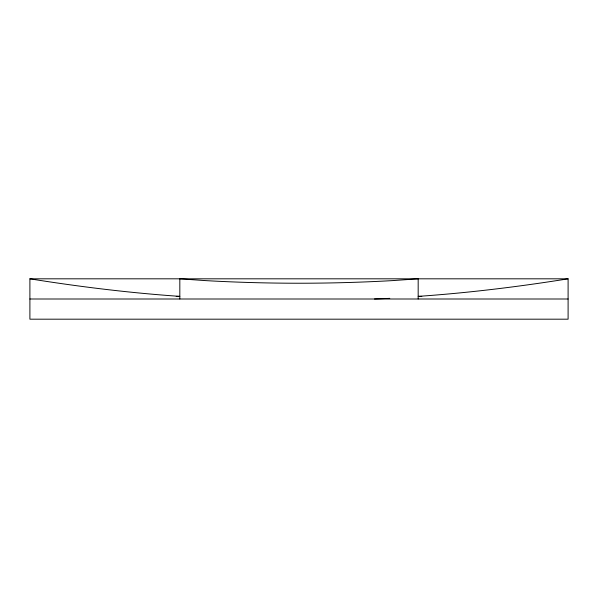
<?xml version="1.0" encoding="UTF-8"?>
<svg xmlns="http://www.w3.org/2000/svg" width="598" height="598" viewBox="0 0 598 598"><rect width="100%" height="100%" fill="white"/><g stroke="black" fill="none" stroke-linecap="round" stroke-linejoin="round"><path stroke-width="0.9" d="M568.1 278.817L29.9 278.817L29.9 319.183L568.1 319.183L568.1 278.817C518.399 286.756 468.391 292.908 418.174 296.376L421.792 296.376M374.468 299L389.776 298.357M176.208 296.376L179.826 296.376C129.609 292.908 79.601 286.756 29.9 278.817M29.9 299L568.1 299M418.174 299L418.174 278.817L392.363 280.619A1670.677 1670.677 0 0 1 205.637 280.619L179.826 278.817L179.826 299"/></g></svg>
